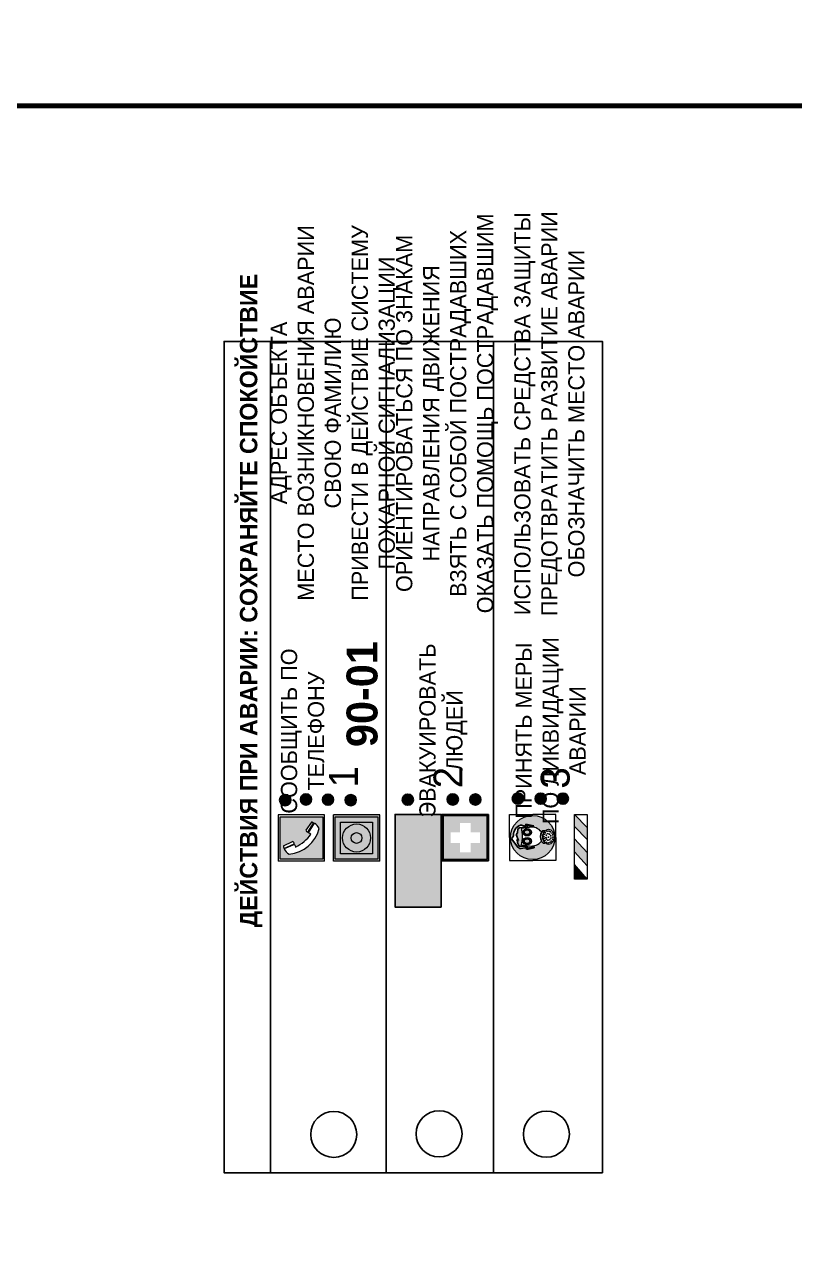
# Model space of a CAD drawing. Header units: millimetres. Extents: x 13114 to 67229, y 22859 to 38520.
# Drawn here: x 32125.9 to 32259.1, y 25657.1 to 25869.1 of the extents above; entities that cross this region are included whole.
import ezdxf

# ---------------------------------------------------------------- set-up
doc = ezdxf.new("R2010")
doc.units = ezdxf.units.MM
doc.styles.add('обычный', font='arial.ttf')

# ---------------------------------------------------------------- blocks, each defined once
blk = doc.blocks.new('A$C38D26F80')
h = blk.add_hatch(color=5)
h.dxf.hatch_style = 1
h.paths.add_polyline_path([(-8.77, -4.48, 1), (-0.19, -4.48, 1)])
h.paths.add_polyline_path([(-6.75, -3.58), (-6.75, -3.31), (-6.62, -3.22), (-6.5, -3.22), (-6.42, -3.3), (-6.39, -3.28), (-6.59, -2.23), (-6.59, -2.01), (-6.38, -1.58), (-4.76, -0.4), (-4.13, -0.79, -0.362848), (-2.1, -2.1, -0.201049), (-2.17, -2.48, 0.085434), (-2.26, -3.13), (-1.9, -3.16), (-2.25, -4.7), (-2.4, -4.59), (-2.43, -4.34), (-2.36, -4.34), (-2.14, -3.34), (-2.47, -3.42), (-2.58, -1.95), (-2.77, -1.58), (-3.58, -1.52), (-3.92, -1.26), (-5.05, -1.73), (-4.87, -1.39), (-5.41, -1.6), (-5.41, -1.46), (-6.13, -1.87), (-6.18, -3.5), (-6.56, -3.47), (-6.37, -4.59), (-6.16, -4.43), (-6.16, -4.66), (-6.36, -4.79), (-6.37, -4.8), (-6.51, -4.76)], flags=16)
h.paths.add_polyline_path([(-6.51, -4.76), (-6.36, -4.79), (-6.37, -4.8)], flags=0)
h.paths.add_polyline_path([(-5.92, -2.34, 0.089508), (-2.67, -2.35), (-2.48, -3.88, -0.268602), (-3.4, -6.18, 0.262449), (-5.2, -6.18, -0.268602), (-6.11, -3.88)], flags=16)
edge = h.paths.add_edge_path(flags=16)
edge.add_ellipse((-5.19, -3.41), major_axis=(0, 0.842), ratio=0.848992, start_angle=0, end_angle=360)
edge = h.paths.add_edge_path(flags=0)
edge.add_ellipse((-5.19, -3.39), major_axis=(0, 0.665), ratio=0.853798, start_angle=0, end_angle=360)
edge = h.paths.add_edge_path(flags=0)
edge.add_ellipse((-5.19, -3.4), major_axis=(0, 0.528), ratio=0.864094, start_angle=0, end_angle=360)
edge = h.paths.add_edge_path(flags=16)
edge.add_ellipse((-3.47, -3.4), major_axis=(0, 0.842), ratio=0.848992, start_angle=0, end_angle=360)
h.paths.add_polyline_path([(-3.13, -6.45), (-3.13, -6.84, 0.383174), (-5.57, -6.85), (-5.57, -6.49, -0.369952)], flags=16)
edge = h.paths.add_edge_path(flags=0)
edge.add_ellipse((-3.47, -3.39), major_axis=(0, 0.665), ratio=0.853798, start_angle=0, end_angle=360)
edge = h.paths.add_edge_path(flags=0)
edge.add_ellipse((-3.47, -3.4), major_axis=(0, 0.528), ratio=0.864094, start_angle=0, end_angle=360)
edge = h.paths.add_edge_path(flags=16)
edge.add_ellipse((-4.34, -7.57), major_axis=(-1.48, 0), ratio=0.744955, start_angle=0, end_angle=360)
h.paths.add_polyline_path([(-5.01, -6.85, -1), (-5.15, -6.85, -1)], flags=0)
h.paths.add_polyline_path([(-5.33, -7.14, -1), (-5.47, -7.14, -1)], flags=0)
h.paths.add_polyline_path([(-4.61, -6.71, -1), (-4.74, -6.71, -1)], flags=16)
h.paths.add_polyline_path([(-5.43, -7.51, -1), (-5.57, -7.51, -1)], flags=0)
h.paths.add_polyline_path([(-4.26, -6.67, -1), (-4.4, -6.67, -1)], flags=16)
h.paths.add_polyline_path([(-4.74, -7.14, -1), (-4.88, -7.14, -1)], flags=0)
h.paths.add_polyline_path([(-4.93, -7.43, -1), (-5.07, -7.43, -1)], flags=0)
h.paths.add_polyline_path([(-4.41, -7.07, -1), (-4.54, -7.07, -1)], flags=0)
h.paths.add_polyline_path([(-5.33, -7.87, -1), (-5.46, -7.87, -1)], flags=0)
h.paths.add_polyline_path([(-3.8, -6.71, -1), (-3.94, -6.71, -1)], flags=16)
h.paths.add_polyline_path([(-4.85, -7.78, -1), (-4.98, -7.78, -1)], flags=0)
h.paths.add_polyline_path([(-3.96, -7.14, -1), (-4.1, -7.14, -1)], flags=0)
h.paths.add_polyline_path([(-4.33, -7.53, -1), (-4.47, -7.53, -1)], flags=0)
h.paths.add_polyline_path([(-5.09, -8.12, -1), (-5.23, -8.12, -1)], flags=0)
h.paths.add_polyline_path([(-3.5, -6.94, -1), (-3.64, -6.94, -1)], flags=0)
h.paths.add_polyline_path([(-4.54, -7.97, -1), (-4.68, -7.97, -1)], flags=0)
h.paths.add_polyline_path([(-3.66, -7.39, -1), (-3.8, -7.39, -1)], flags=0)
h.paths.add_polyline_path([(-4.73, -8.35, -1), (-4.86, -8.35, -1)], flags=0)
h.paths.add_polyline_path([(-4.09, -7.96, -1), (-4.23, -7.96, -1)], flags=0)
h.paths.add_polyline_path([(-3.77, -7.74, -1), (-3.91, -7.74, -1)], flags=0)
h.paths.add_polyline_path([(-3.22, -7.27, -1), (-3.35, -7.27, -1)], flags=0)
h.paths.add_polyline_path([(-4.34, -8.4, -1), (-4.47, -8.4, -1)], flags=0)
h.paths.add_polyline_path([(-3.16, -7.61, -1), (-3.3, -7.61, -1)], flags=0)
h.paths.add_polyline_path([(-3.9, -8.35, -1), (-4.04, -8.35, -1)], flags=0)
h.paths.add_polyline_path([(-3.32, -7.91, -1), (-3.46, -7.91, -1)], flags=0)
h.paths.add_polyline_path([(-3.55, -8.23, -1), (-3.69, -8.23, -1)], flags=0)
at = {"color": 5, "lineweight": 5}
for p, q in [((-4.48, 0), (-8.96, 0)), ((-8.96, 0), (-8.96, -4.48)), ((-4.48, 0), (0, 0)), ((0, 0), (0, -4.48)), ((-6.59, -2.01), (-6.38, -1.58)), ((-6.59, -2.23), (-6.59, -2.01)), ((-6.39, -3.28), (-6.59, -2.23)), ((-6.38, -1.58), (-4.76, -0.4)), ((-6.13, -1.87), (-6.18, -3.5)), ((-5.41, -1.46), (-6.13, -1.87)), ((-5.92, -2.34), (-6.11, -3.88)), ((-4.87, -1.39), (-5.41, -1.6)), ((-5.41, -1.6), (-5.41, -1.46)), ((-3.92, -1.26), (-5.05, -1.73)), ((-5.05, -1.73), (-4.87, -1.39)), ((-4.76, -0.4), (-4.13, -0.79)), ((-3.58, -1.52), (-3.92, -1.26)), ((-2.77, -1.58), (-3.58, -1.52)), ((-2.58, -1.95), (-2.77, -1.58)), ((-2.67, -2.34), (-2.48, -3.88)), ((-2.47, -3.42), (-2.58, -1.95)), ((-8.96, -8.96), (-8.96, -4.48)), ((-6.75, -3.31), (-6.62, -3.22)), ((-6.75, -3.58), (-6.75, -3.31)), ((-6.51, -4.76), (-6.75, -3.58)), ((-6.62, -3.22), (-6.5, -3.22)), ((-6.18, -3.5), (-6.56, -3.47)), ((-6.56, -3.47), (-6.37, -4.59)), ((-6.5, -3.22), (-6.42, -3.3)), ((-6.42, -3.3), (-6.39, -3.28)), ((-6.37, -4.59), (-6.16, -4.43)), ((-6.16, -4.66), (-6.37, -4.8)), ((-6.16, -4.43), (-6.16, -4.66)), ((-2.14, -3.34), (-2.47, -3.42)), ((-2.43, -4.34), (-2.4, -4.59)), ((-2.43, -4.34), (-2.36, -4.34)), ((-2.4, -4.59), (-2.25, -4.7)), ((-2.36, -4.34), (-2.14, -3.34)), ((-1.9, -3.16), (-2.26, -3.13)), ((-2.25, -4.7), (-1.9, -3.16)), ((0, -8.96), (0, -4.48)), ((-6.37, -4.8), (-6.51, -4.76)), ((-5.57, -6.49), (-5.57, -6.85)), ((-3.13, -6.45), (-3.13, -6.84)), ((-4.48, -8.96), (-8.96, -8.96)), ((-4.48, -8.96), (0, -8.96))]:
    blk.add_line(p, q, dxfattribs=at)
at = {"color": 5}
for p, q in [((-6.59, -2.01), (-6.38, -1.58)), ((-6.59, -2.23), (-6.59, -2.01)), ((-6.39, -3.28), (-6.59, -2.23)), ((-6.38, -1.58), (-4.76, -0.4)), ((-6.13, -1.87), (-6.18, -3.5)), ((-5.41, -1.46), (-6.13, -1.87)), ((-4.87, -1.39), (-5.41, -1.6)), ((-5.41, -1.6), (-5.41, -1.46)), ((-3.92, -1.26), (-5.05, -1.73)), ((-5.05, -1.73), (-4.87, -1.39)), ((-4.76, -0.4), (-4.13, -0.79)), ((-3.58, -1.52), (-3.92, -1.26)), ((-2.77, -1.58), (-3.58, -1.52)), ((-2.58, -1.95), (-2.77, -1.58)), ((-2.47, -3.42), (-2.58, -1.95)), ((-6.75, -3.31), (-6.62, -3.22)), ((-6.75, -3.58), (-6.75, -3.31)), ((-6.51, -4.76), (-6.75, -3.58)), ((-6.62, -3.22), (-6.5, -3.22)), ((-6.18, -3.5), (-6.56, -3.47)), ((-6.56, -3.47), (-6.37, -4.59)), ((-6.5, -3.22), (-6.42, -3.3)), ((-6.42, -3.3), (-6.39, -3.28)), ((-6.37, -4.59), (-6.16, -4.43)), ((-6.16, -4.66), (-6.37, -4.8)), ((-6.16, -4.66), (-6.36, -4.79)), ((-6.16, -4.43), (-6.16, -4.66)), ((-2.14, -3.34), (-2.47, -3.42)), ((-2.4, -4.59), (-2.43, -4.34)), ((-2.43, -4.34), (-2.36, -4.34)), ((-2.25, -4.7), (-2.4, -4.59)), ((-2.36, -4.34), (-2.14, -3.34)), ((-2.26, -3.13), (-1.9, -3.16)), ((-1.9, -3.16), (-2.25, -4.7)), ((-6.37, -4.8), (-6.51, -4.76)), ((-6.36, -4.79), (-6.51, -4.76))]:
    blk.add_line(p, q, dxfattribs=at)
at = {"color": 5, "lineweight": 5}
for centre, radius in [((-4.48, -4.48), 4.29), ((-5.4, -7.14), 0.0678), ((-5.08, -6.85), 0.0678), ((-4.81, -7.14), 0.0678), ((-4.67, -6.71), 0.0678), ((-4.47, -7.07), 0.0678), ((-4.33, -6.67), 0.0678), ((-4.03, -7.14), 0.0678), ((-3.87, -6.71), 0.0678), ((-3.57, -6.94), 0.0678), ((-5.5, -7.51), 0.0678), ((-5.4, -7.87), 0.0678), ((-5.16, -8.12), 0.0678), ((-5, -7.43), 0.0678), ((-4.91, -7.78), 0.0678), ((-4.79, -8.35), 0.0678), ((-4.61, -7.97), 0.0678), ((-4.4, -7.53), 0.0678), ((-4.4, -8.4), 0.0678), ((-4.16, -7.96), 0.0678), ((-3.97, -8.35), 0.0678), ((-3.84, -7.74), 0.0678), ((-3.73, -7.39), 0.0678), ((-3.62, -8.23), 0.0678), ((-3.39, -7.91), 0.0678), ((-3.28, -7.27), 0.0678), ((-3.23, -7.61), 0.0678)]:
    blk.add_circle(centre, radius, dxfattribs=at)
for centre, radius, start, end in [((-4.28, 6.66), 9.15, 259.6987, 280.1569), ((-2.6, -2.2), 0.513, 326.4781, 11.7739), ((-3.66, -4.24), 2.47, 171.573, 231.7124), ((-4.93, -4.24), 2.47, 308.2876, 8.427), ((-0.47, -3.05), 1.79, 161.5846, 182.4584), ((-4.33, -7.88), 1.87, 50.358, 131.5662), ((-4.34, -8.2), 1.82, 48.4943, 132.3565), ((-4.3, -7.78), 1.83, 60.5889, 119.4111)]:
    blk.add_arc(centre, radius, start, end, dxfattribs=at)
at = {"color": 5}
for centre, radius, start, end in [((-3.89, -2.66), 1.88, 17.387, 97.1599), ((-2.6, -2.2), 0.511, 326.3906, 11.8614), ((-0.35, -3.07), 1.91, 162.2553, 181.7878)]:
    blk.add_arc(centre, radius, start, end, dxfattribs=at)
at = {"color": 5, "lineweight": 5}
for centre, major_axis, ratio in [((-5.19, -3.41), (0, 0.842), 0.848992), ((-5.19, -3.39), (0, 0.665), 0.853798), ((-5.19, -3.4), (0, 0.528), 0.864094), ((-3.47, -3.4), (0, 0.842), 0.848992), ((-3.47, -3.39), (0, 0.665), 0.853798), ((-3.47, -3.4), (0, 0.528), 0.864094), ((-4.34, -7.57), (-1.48, 0), 0.744955)]:
    blk.add_ellipse(centre, major_axis=major_axis, ratio=ratio, dxfattribs=at)
blk = doc.blocks.new('A$C47DD6509')
at = {"lineweight": 5}
for points in [[(-8.69, 0), (-11.19, 0), (-11.19, -2.22)], [(-4.22, 0), (-6.45, 0), (-8.91, -2.22), (-6.61, -2.22)], [(0, 0), (-2.09, 0), (-4.36, -2.22), (-2.29, -2.22)]]:
    blk.add_hatch(color=242, dxfattribs=at).paths.add_polyline_path(points)
at = {"color": 242, "lineweight": 5}
for p, q in [((-11.19, -2.22), (-8.69, 0)), ((-11.19, -2.22), (-11.19, 0)), ((-11.19, 0), (-8.69, 0)), ((-11.19, 0), (0, 0)), ((-8.91, -2.22), (-6.45, 0)), ((-6.61, -2.22), (-4.22, 0)), ((-4.36, -2.22), (-2.09, 0)), ((-2.29, -2.22), (0, 0)), ((0, 0), (0, -2.22)), ((0, -2.22), (-11.19, -2.22))]:
    blk.add_line(p, q, dxfattribs=at)
blk = doc.blocks.new('A$C32E8229D')
at = {"true_color": 0xffffff}
blk.add_hatch(color=7, dxfattribs=at).paths.add_polyline_path([(0, 0), (0, -8), (16, -8), (16, 0)])
h = blk.add_hatch(color=126)
h.paths.add_polyline_path([(0.2, -0.2), (15.8, -0.2), (15.8, -7.8), (0.2, -7.8)])
h.paths.add_polyline_path([(13.49, -2.05), (12.08, -2.05), (11.37, -2.63, 0.162397), (11.29, -2.84), (11.29, -3.63), (10.35, -3.63), (10.35, -4.05), (11.68, -4.05), (11.68, -3.48), (12.26, -4.28), (11.29, -5.1), (11.29, -6.78), (11.85, -6.78), (11.85, -5.44), (12.8, -4.64), (12.8, -5.94), (14.46, -5.94), (14.46, -5.39), (13.45, -5.39), (13.45, -3.97), (12.46, -2.59), (13.15, -2.59), (13.69, -3.34), (14.18, -3)], flags=16)
h.paths.add_polyline_path([(10.74, -1.82, 1), (11.8, -1.82, 1)], flags=16)
h.paths.add_polyline_path([(9.39, -3.59), (5.99, -3.59), (6.56, -3.03), (5.91, -3.03), (5.1, -3.83), (5.91, -4.64), (6.56, -4.64), (5.99, -4.09), (9.39, -4.09)], flags=16)
h.paths.add_polyline_path([(4.29, -1.08), (1.72, -1.08), (1.72, -6.6), (4.29, -6.6)], flags=16)
at = {"color": 126}
blk.add_lwpolyline([(16, -8), (0, -8), (0, 0), (16, 0)], close=True, dxfattribs=at)
blk = doc.blocks.new('A$C18900ED3')
h = blk.add_hatch(color=126)
h.paths.add_polyline_path([(-0.18, -0.18), (-7.02, -0.18), (-7.02, -7.02), (-0.18, -7.02)])
h.paths.add_polyline_path([(-5.89, -4.46), (-5.89, -2.77), (-4.46, -2.77), (-4.46, -1.31), (-2.77, -1.31), (-2.77, -2.77), (-1.33, -2.77), (-1.33, -4.46), (-2.77, -4.46), (-2.77, -5.89), (-4.46, -5.89), (-4.46, -4.46)], flags=16)
at = {"color": 126}
for p, q in [((-7.2, 0), (-7.2, -7.2)), ((0, 0), (-7.2, 0)), ((0, -7.2), (0, 0)), ((-7.02, -7.02), (-7.02, -0.18)), ((-7.02, -0.18), (-0.18, -0.18)), ((-0.18, -0.18), (-0.18, -7.02)), ((-7.2, -7.2), (0, -7.2)), ((-0.18, -7.02), (-7.02, -7.02))]:
    blk.add_line(p, q, dxfattribs=at)
blk = doc.blocks.new('A$C456E1F9C')
at = {"lineweight": 5}
h = blk.add_hatch(color=242, dxfattribs=at)
h.paths.add_polyline_path([(0.51, -1.47), (0.51, -13.26), (12.29, -13.26), (12.29, -1.47)])
h.paths.add_polyline_path([(5.42, -4.95, -0.254479), (4.78, -5.4), (3.52, -2.53, -0.209735), (4.23, -2.4)], flags=16)
h.paths.add_polyline_path([(8.53, -8.6), (10.87, -10.17), (10.54, -10.76), (8.03, -9.13, -0.192251)], flags=16)
h.paths.add_polyline_path([(4.61, -5.49, 0.005518), (3.87, -5.72, 0.128647), (7.49, -10.01, 0.00809), (7.83, -9.33), (10.47, -10.97, -0.16736), (8.99, -12.25, -0.327862), (1.95, -3.95, -0.166952), (3.36, -2.62)], flags=16)
at = {"color": 242, "lineweight": 5}
for p, q in [((0, -13.77), (0, -0.97)), ((12.8, -0.97), (0, -0.97)), ((4.61, -5.49), (3.36, -2.62)), ((3.52, -2.53), (4.78, -5.4)), ((4.23, -2.4), (5.42, -4.95)), ((12.8, -13.77), (12.8, -0.97)), ((7.83, -9.33), (10.47, -10.97)), ((8.03, -9.13), (10.54, -10.76)), ((10.81, -10.12), (8.53, -8.6)), ((10.8, -10.3), (10.81, -10.12)), ((10.54, -10.76), (10.8, -10.3)), ((0, -13.77), (12.8, -13.77))]:
    blk.add_line(p, q, dxfattribs=at)
blk.add_lwpolyline([(0.51, -1.47), (12.29, -1.47), (12.29, -13.26), (0.51, -13.26)], close=True, dxfattribs=at)
for centre, radius, start, end in [((4.59, -5.34), 2.99, 114.2845, 152.1974), ((4.02, -3.27), 0.891, 76.3284, 123.7092), ((11.12, -3.31), 9.19, 183.9915, 256.6009), ((14.98, -39.1), 35.17, 107.1487, 108.4135), ((13.86, -0.94), 11.08, 205.5536, 234.8762), ((4.68, -4.59), 0.824, 276.9621, 334.0723), ((-13.31, 0.8), 23.44, 332.5487, 334.4027), ((8.94, -9.5), 0.989, 114.4092, 157.9388), ((7.87, -9.46), 3, 291.9291, 329.9329)]:
    blk.add_arc(centre, radius, start, end, dxfattribs=at)
blk = doc.blocks.new('A$C54414219')
at = {"true_color": 0xffffff}
h = blk.add_hatch(color=7, dxfattribs=at)
h.paths.add_polyline_path([(2.39, -9.45), (2.39, -18.3), (11.23, -18.3), (11.23, -9.45)], flags=0)
h.paths.add_polyline_path([(10.71, -13.87, -1), (2.92, -13.87, -1)], flags=0)
h.paths.add_polyline_path([(8.3, -13.87, -1), (5.33, -13.87, -1)], flags=0)
h.paths.add_polyline_path([(0.41, -7.47), (0.41, -20.27), (13.21, -20.27), (13.21, -7.47)])
h.paths.add_polyline_path([(0.92, -19.77), (12.71, -19.77), (12.71, -7.98), (0.92, -7.98)], flags=16)
h.paths.add_polyline_path([(11.23, -9.45), (11.23, -18.3), (2.39, -18.3), (2.39, -9.45)], flags=0)
at = {"lineweight": 5}
h = blk.add_hatch(color=242, dxfattribs=at)
h.paths.add_polyline_path([(12.71, -7.98), (0.92, -7.98), (0.92, -19.77), (12.71, -19.77)])
h.paths.add_polyline_path([(11.23, -18.3), (2.39, -18.3), (2.39, -9.45), (11.23, -9.45)], flags=16)
h.paths.add_polyline_path([(10.71, -13.87, -1), (2.92, -13.87, -1)], flags=0)
h.paths.add_polyline_path([(8.3, -13.87, -1), (5.33, -13.87, -1)], flags=0)
at = {"true_color": 0xffffff}
h = blk.add_hatch(color=7, dxfattribs=at)
h.paths.add_polyline_path([(2.39, -9.45), (2.39, -18.3), (11.23, -18.3), (11.23, -9.45)])
h.paths.add_polyline_path([(10.71, -13.87, -1), (2.92, -13.87, -1)], flags=16)
h.paths.add_polyline_path([(8.3, -13.87, -1), (5.33, -13.87, -1)], flags=0)
at = {"lineweight": 5}
h = blk.add_hatch(color=242, dxfattribs=at)
h.paths.add_polyline_path([(2.92, -13.87, 1), (10.71, -13.87, 1)])
h.paths.add_polyline_path([(8.3, -13.87, -1), (5.33, -13.87, -1)], flags=16)
at = {"color": 242, "lineweight": 5}
for p, q in [((0.41, -20.27), (0.41, -7.47)), ((0.41, -7.47), (13.21, -7.47)), ((0.41, -7.47), (13.21, -7.47)), ((13.21, -20.27), (13.21, -7.47)), ((0.41, -20.27), (13.21, -20.27))]:
    blk.add_line(p, q, dxfattribs=at)
for points in [[(0.92, -7.98), (12.71, -7.98), (12.71, -19.77), (0.92, -19.77)], [(2.39, -9.45), (11.23, -9.45), (11.23, -18.3), (2.39, -18.3)]]:
    blk.add_lwpolyline(points, close=True, dxfattribs=at)
for radius in [3.89, 1.49]:
    blk.add_circle((6.81, -13.87), radius, dxfattribs=at)

msp = doc.modelspace()

# ---------------------------------------------------------------- hatches: boundary and pattern name
at = {"lineweight": 0}
h = msp.add_hatch(color=256, dxfattribs=at)
h.dxf.hatch_style = 1
h.paths.add_polyline_path([(32171.04, 25734, 1), (32171.04, 25735.93, 1)])
h = msp.add_hatch(color=256, dxfattribs=at)
h.dxf.hatch_style = 1
h.paths.add_polyline_path([(32174.63, 25734.1, 1), (32174.63, 25736.03, 1)])
h = msp.add_hatch(color=256, dxfattribs=at)
h.dxf.hatch_style = 1
h.paths.add_polyline_path([(32178.44, 25734.06, 1), (32178.44, 25735.99, 1)])
h = msp.add_hatch(color=256, dxfattribs=at)
h.dxf.hatch_style = 1
h.paths.add_polyline_path([(32182.37, 25733.98, 1), (32182.37, 25735.91, 1)])
h = msp.add_hatch(color=256, dxfattribs=at)
h.dxf.hatch_style = 1
h.paths.add_polyline_path([(32192.25, 25734.06, 1), (32192.25, 25736, 1)])
h = msp.add_hatch(color=256, dxfattribs=at)
h.dxf.hatch_style = 1
h.paths.add_polyline_path([(32200.03, 25734.11, 1), (32200.03, 25736.04, 1)])
h = msp.add_hatch(color=256, dxfattribs=at)
h.dxf.hatch_style = 1
h.paths.add_polyline_path([(32203.93, 25734.1, 1), (32203.93, 25736.03, 1)])
h = msp.add_hatch(color=256, dxfattribs=at)
h.dxf.hatch_style = 1
h.paths.add_polyline_path([(32211.29, 25734.26, 1), (32211.29, 25736.19, 1)])
h = msp.add_hatch(color=256, dxfattribs=at)
h.dxf.hatch_style = 1
h.paths.add_polyline_path([(32215.23, 25734.25, 1), (32215.23, 25736.18, 1)])
h = msp.add_hatch(color=256, dxfattribs=at)
h.dxf.hatch_style = 1
h.paths.add_polyline_path([(32219.07, 25734.25, 1), (32219.07, 25736.18, 1)])

# ---------------------------------------------------------------- linework, layer by layer
at = {"color": 6, "lineweight": 100}
for points in [[(31794.54, 25855.02), (32394.54, 25855.02), (32394.54, 26250.02), (31794.54, 26250.02)], [(31794.54, 25460.02), (32394.54, 25460.02), (32394.54, 25855.02), (31794.54, 25855.02)]]:
    msp.add_lwpolyline(points, close=True, dxfattribs=at)
for points in [[(32168.51, 25670.52), (32168.51, 25814.28), (32160.46, 25814.28), (32160.46, 25670.52)], [(32168.51, 25670.52), (32168.51, 25814.28), (32225.91, 25814.28), (32225.91, 25670.52)]]:
    msp.add_lwpolyline(points, close=True)
for points in [[(32188.5, 25728.93), (32188.5, 25670.52), (32188.5, 25814.28)], [(32207.08, 25728.93), (32207.08, 25670.52), (32207.08, 25814.28)]]:
    msp.add_lwpolyline(points)
for centre, radius in [((32171.04, 25734.96), 0.966), ((32174.63, 25735.07), 0.966), ((32178.44, 25735.03), 0.966), ((32182.37, 25734.95), 0.966), ((32192.25, 25735.03), 0.966), ((32200.03, 25735.07), 0.966), ((32203.93, 25735.06), 0.966), ((32211.29, 25735.22), 0.966), ((32215.23, 25735.22), 0.966), ((32219.07, 25735.22), 0.966), ((32179.43, 25677.14), 3.98), ((32197.66, 25677.24), 3.98), ((32216.23, 25677.18), 3.98)]:
    msp.add_circle(centre, radius)

# ---------------------------------------------------------------- block references
at = {"rotation": 90}
for name, p, xscale, yscale, zscale in [('A$C456E1F9C', (32169.23, 25724.41), 0.625, 0.625, 0.625), ('A$C54414219', (32174.71, 25724.15), 0.625, 0.625, 0.625), ('A$C18900ED3', (32198.18, 25732.47), 1.111111111007631, 1.111111111007631, 1.111111111007631), ('A$C38D26F80', (32209.85, 25732.49), 0.8928571427240968, 0.8928571427240968, 0.8928571427240968)]:
    msp.add_blockref(name, p, dxfattribs=dict(at, xscale=xscale, yscale=yscale, zscale=zscale))
at = {"xscale": -1, "rotation": 90}
msp.add_blockref('A$C32E8229D', (32190.03, 25732.47), dxfattribs=at)
at = {"color": 242, "true_color": 0xc1121c, "rotation": 90}
msp.add_blockref('A$C47DD6509', (32221.06, 25732.49), dxfattribs=at)

# ---------------------------------------------------------------- texts
at = {"lineweight": 0, "attachment_point": 5, "rotation": 90, "style": 'обычный'}
for s, insert, char_height, width in [('\\pi-8.4,l8.4,t8.4;{\\fProxima Nova Rg|b0|i0|c204|p2;ОРИЕНТИРОВАТЬСЯ ПО ЗНАКАМ \\PНАПРАВЛЕНИЯ ДВИЖЕНИЯ\\PВЗЯТЬ С СОБОЙ ПОСТРАДАВШИХ\\PОКАЗАТЬ ПОМОЩЬ ПОСТРАДАВШИМ}', (32199.03, 25801.84), 2.8, 126.6484), ('\\pi-8.4,l8.4,t8.4;{\\fProxima Nova Rg|b0|i0|c204|p2;ИСПОЛЬЗОВАТЬ СРЕДСТВА ЗАЩИТЫ \\PПРЕДОТВРАТИТЬ РАЗВИТИЕ АВАРИИ\\PОБОЗНАЧИТЬ МЕСТО АВАРИИ}', (32216.76, 25801.79), 2.8, 126.6484), ('\\pi-8.4,l8.4,t8.4;{\\fProxima Nova Rg|b0|i0|c204|p2;АДРЕС ОБЪЕКТА\\PМЕСТО ВОЗНИКНОВЕНИЯ АВАРИИ\\PСВОЮ ФАМИЛИЮ\\PПРИВЕСТИ В ДЕЙСТВИЕ СИСТЕМУ \\PПОЖАРНОЙ СИГНАЛИЗАЦИИ}', (32179.67, 25801.91), 2.8, 126.6484), ('{\\fProxima Nova Rg|b1|i0|c204|p2;ДЕЙСТВИЯ ПРИ АВАРИИ: СОХРАНЯЙТЕ СПОКОЙСТВИЕ\\H1.6644x; }', (32165.14, 25769.46), 3, 175.1736), ('{\\fProxima Nova Rg|b0|i0|c204|p2;СООБЩИТЬ ПО \\PТЕЛЕФОНУ}', (32174.05, 25746.9), 2.8, 126.6484), ('{\\fProxima Nova Rg|b1|i0|c204|p2;\\H1.0714x;90-01\\fProxima Nova Rg|b0|i0|c204|p2;\\H0.93331x; \\H1.3449x; }', (32184.36, 25753.29), 5, 126.6484), ('{\\fProxima Nova Rg|b0|i0|c204|p2;ЭВАКУИРОВАТЬ \\PЛЮДЕЙ}', (32198.38, 25747), 2.8, 126.6484), ('{\\fProxima Nova Rg|b0|i0|c204|p2;ПРИНЯТЬ МЕРЫ \\PПО ЛИКВИДАЦИИ \\PАВАРИИ}', (32216.95, 25746.97), 2.8, 126.6484), ('{\\fProxima Nova Rg|b0|i0|c204|p2;1\\H1.1667x; }', (32181.12, 25739), 5, 126.6484), ('{\\fProxima Nova Rg|b0|i0|c204|p2;2\\H1.1967x; }', (32199.2, 25738.85), 5, 126.6484), ('{\\fProxima Nova Rg|b0|i0|c204|p2;3\\H1.1967x; }', (32217.78, 25738.79), 5, 126.6484)]:
    msp.add_mtext(s, dxfattribs=dict(at, insert=insert, char_height=char_height, width=width))

doc.saveas('drawing.dxf')
